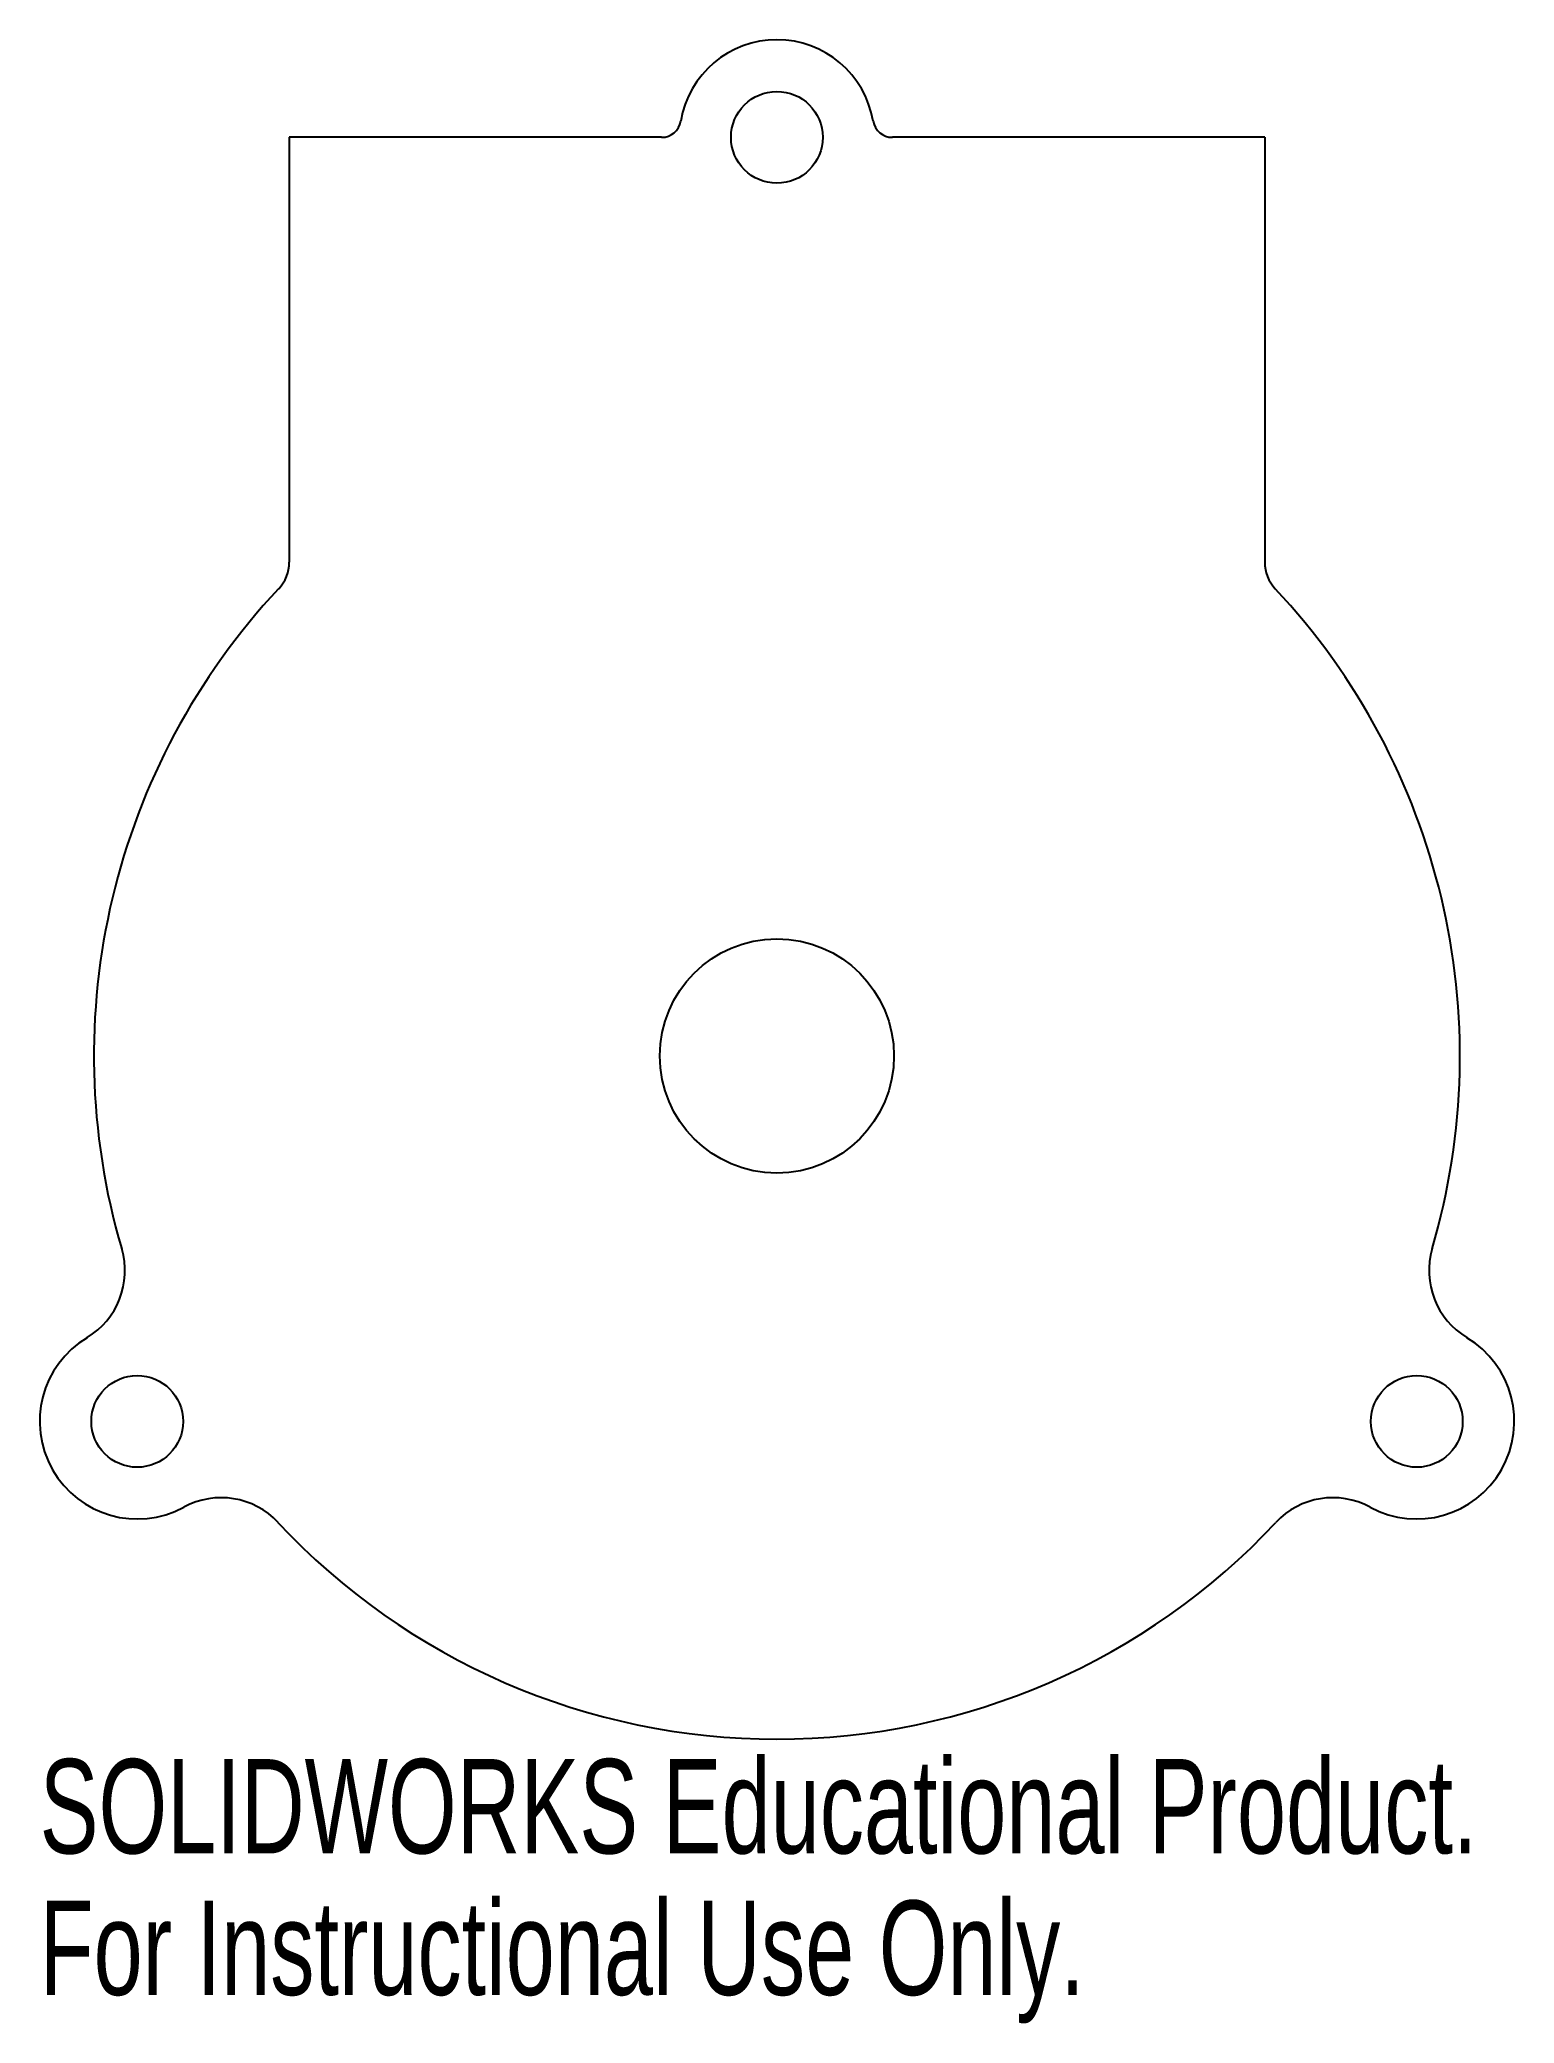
# Model space of a CAD drawing. Header units: millimetres. Extents: x -5 to 71, y -31 to 71.
import ezdxf

# ---------------------------------------------------------------- set-up
doc = ezdxf.new("R2010")
doc.units = ezdxf.units.MM
doc.styles.add('SLDTEXTSTYLE0', font='TXT', dxfattribs={"width": 0.7})

msp = doc.modelspace()

# ---------------------------------------------------------------- linework, layer by layer
at = {"color": 7, "linetype": 'Continuous', "lineweight": 25}
for p, q in [((7.79, 65.78), (7.79, 44.02)), ((26.87, 65.78), (7.79, 65.78)), ((57.78, 65.78), (38.7, 65.78)), ((57.78, 65.78), (57.78, 44.02))]:
    msp.add_line(p, q, dxfattribs=at)
for centre, radius in [((32.78, 65.78), 2.35), ((32.78, 18.72), 6), ((0, 0), 2.35), ((65.57, 0), 2.35)]:
    msp.add_circle(centre, radius, dxfattribs=at)
for centre, radius, start, end in [((32.78, 65.78), 5, 9.5941, 170.4059), ((26.87, 66.78), 1, 270, 350.4059), ((38.7, 66.78), 1, 189.5941, 270), ((5.79, 44.02), 2, 316.8637, 0), ((59.78, 44.02), 2, 180, 223.1363), ((32.78, 18.72), 35, 136.8637, 196.3925), ((32.78, 18.72), 35, 343.6075, 43.1363), ((-4.63, 7.72), 4, 300.958, 16.3925), ((70.2, 7.72), 4, 163.6075, 239.042), ((0, 0), 5, 120.958, 298.5055), ((65.57, 0), 5, 241.4945, 59.042), ((4.3, -7.91), 4, 43.071, 118.5055), ((61.27, -7.91), 4, 61.4945, 136.929), ((32.78, 18.72), 35, 223.071, 316.929)]:
    msp.add_arc(centre, radius, start, end, dxfattribs=at)

# ---------------------------------------------------------------- texts
at = {"color": 7, "linetype": 'Continuous', "char_height": 4.8336, "attachment_point": 1, "style": 'SLDTEXTSTYLE0'}
for s, insert in [('SOLIDWORKS Educational Product.', (-5, -17.3)), ('For Instructional Use Only.', (-5, -24.55))]:
    msp.add_mtext(s, dxfattribs=dict(at, insert=insert))

doc.saveas('drawing.dxf')
